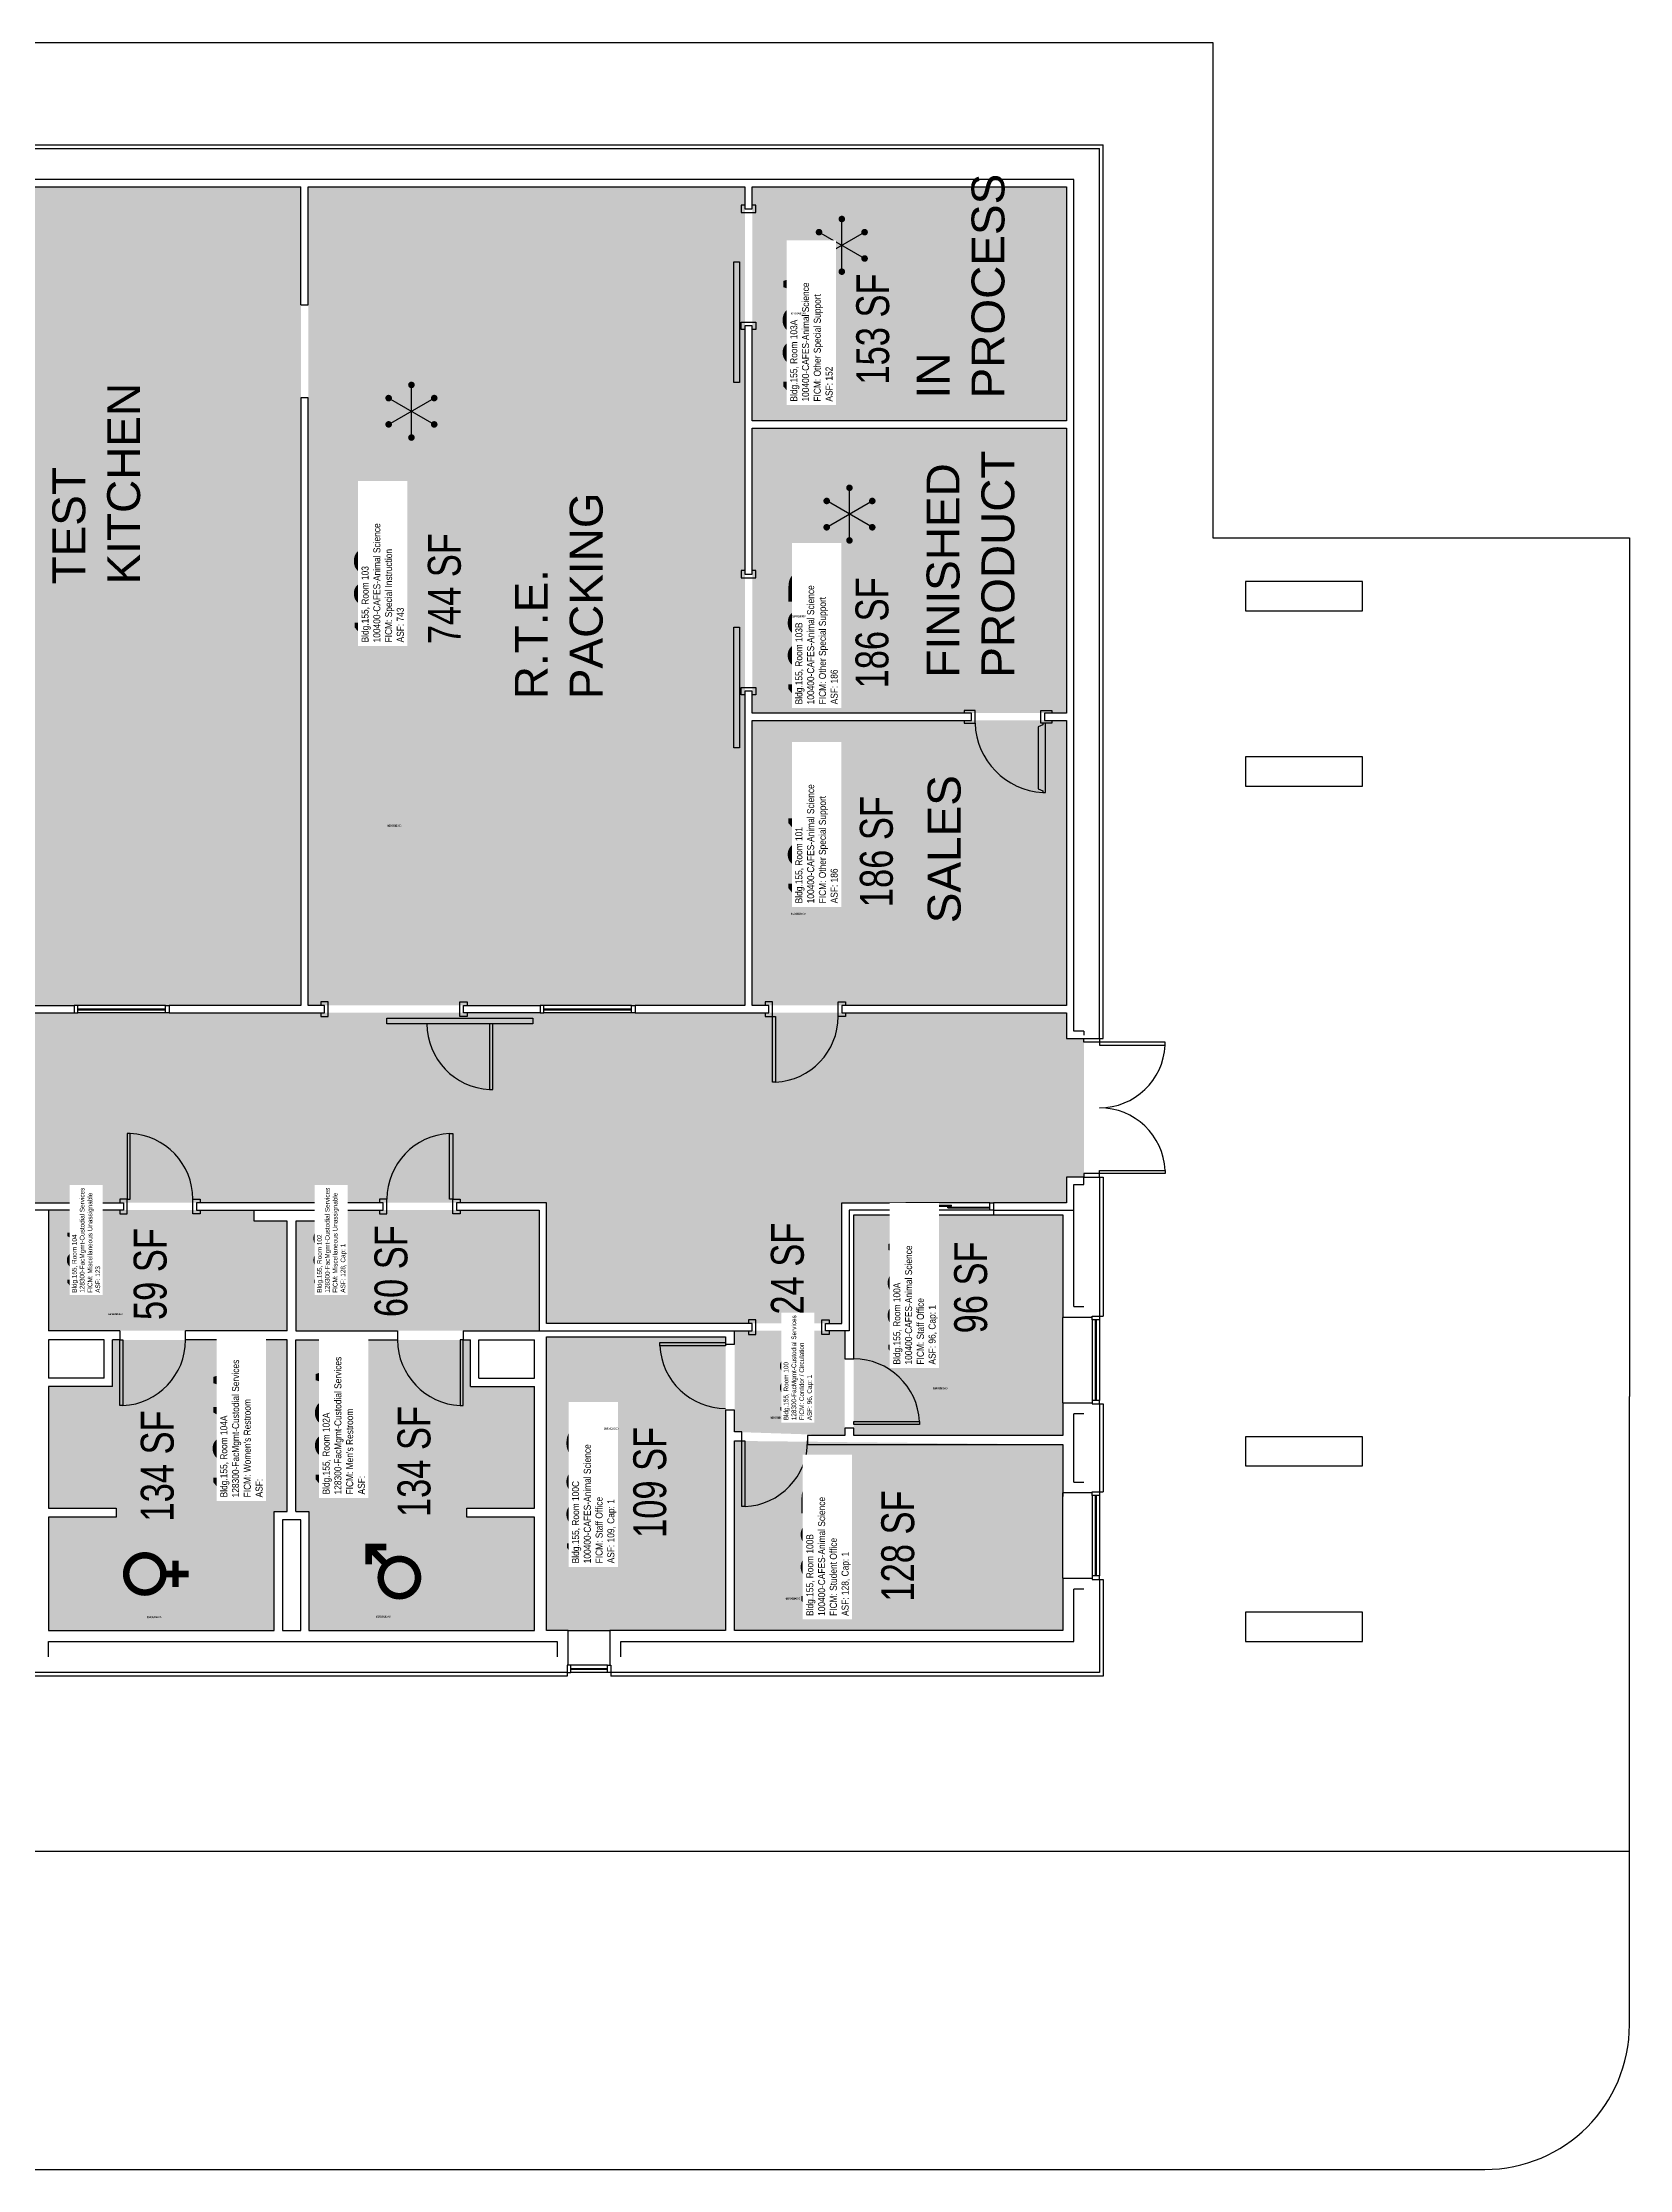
# Model space of a CAD drawing. Header units: inches. Extents: x 301 to 3536, y 239 to 1711.
# Drawn here: x 2667 to 3536, y 279 to 1443 of the extents above; entities that cross this region are included whole.
import ezdxf
from ezdxf.enums import TextEntityAlignment as Align

# ---------------------------------------------------------------- set-up
doc = ezdxf.new("R2010")
doc.units = ezdxf.units.IN
doc.header["$MEASUREMENT"] = 0
for name, color, linetype in [('A-DOOR', 2, 'Continuous'), ('A-GLAZ', 1, 'Continuous'), ('A-IDEN-ICON', 4, 'Continuous'), ('A-IDEN-RNUM', 7, 'Continuous'), ('A-IDEN-SNUM', 4, 'Continuous'), ('A-IDEN-TEXT', 4, 'Continuous'), ('A-IDEN-VNUM', 4, 'Continuous'), ('A-SITE', 3, 'Continuous'), ('A-WALL', 5, 'Continuous'), ('AREA-TEXT', 3, 'Continuous'), ('Rooms-Category-Color', 7, 'Continuous'), ('Rooms-College-Color', 7, 'Continuous'), ('Rooms-Department-Color', 7, 'Continuous'), ('Rooms-Division-Color', 7, 'Continuous'), ('Rooms-Information', 7, 'Continuous')]:
    doc.layers.add(name, color=color, linetype=linetype)
doc.styles.add('Annotative', font='arial.ttf')
doc.styles.add('AREA', font='arial.ttf', dxfattribs={"height": 15})
doc.styles.add('ROOMSNUMBER', font='arial.ttf', dxfattribs={"height": 1})
doc.styles.add('ROOMVNUMBER', font='arial.ttf', dxfattribs={"width": 0.85, "height": 0.075})

# ---------------------------------------------------------------- blocks, each defined once
blk = doc.blocks.new('CPWOMEN')
at = {"const_width": 0.015}
blk.add_lwpolyline([(-0.0375, 0, 1), (0.0475, 0, 1)], format="xyb", close=True, dxfattribs=at)
for points in [[(0.005, -0.04), (0.005, -0.1)], [(-0.025, -0.07), (0.035, -0.07)]]:
    blk.add_lwpolyline(points, dxfattribs=at)
blk = doc.blocks.new('CPMEN')
at = {"const_width": 0.015}
for points in [[(0.055, 0.01), (0.055, 0.05), (0.015, 0.05)], [(0.0151, 0.0101), (0.055, 0.05)]]:
    blk.add_lwpolyline(points, dxfattribs=at)
blk.add_lwpolyline([(-0.0575, -0.02, 1), (0.0275, -0.02, 1)], format="xyb", close=True, dxfattribs=at)
blk = doc.blocks.new('CPREF')
for p, q in [((-0.025, -0.052), (0.035, 0.052)), ((-0.025, 0.052), (0.035, -0.052)), ((-0.055, 0), (0.065, 0))]:
    blk.add_line(p, q)
at = {"const_width": 0.0075}
for points in [[(-0.0269, 0.0487, 1), (-0.0231, 0.0552, 1)], [(0.0331, 0.0487, 1), (0.0369, 0.0552, 1)], [(-0.0569, -0.0032, 1), (-0.0531, 0.0032, 1)], [(0.0631, -0.0032, 1), (0.0669, 0.0032, 1)], [(-0.0269, -0.0552, 1), (-0.0231, -0.0487, 1)], [(0.0331, -0.0552, 1), (0.0369, -0.0487, 1)]]:
    blk.add_lwpolyline(points, format="xyb", close=True, dxfattribs=at)

msp = doc.modelspace()

# ---------------------------------------------------------------- hatches: boundary and pattern name
at = {"layer": 'Rooms-Category-Color', "true_color": 0xe3f498}
for points in [[(2808.5, 1364.4), (2488.5, 1364.4), (2488.5, 916.4), (2808.5, 916.4)], [(2812.5, 916.4), (2812.5, 1364.4), (3051.5, 1364.4), (3051.5, 916.4)], [(3055.5, 1364.4), (3227.5, 1364.4), (3227.5, 1236.4), (3055.5, 1236.4)], [(3055.5, 1232.4), (3227.5, 1232.4), (3227.5, 1076.4), (3055.5, 1076.4)], [(3055.5, 1072.4), (3227.5, 1072.4), (3227.5, 916.4), (3055.5, 916.4)]]:
    msp.add_hatch(color=61, dxfattribs=at).paths.add_polyline_path(points)
at = {"layer": 'Rooms-Category-Color', "true_color": 0xadadad}
for points in [[(3104.5, 742.4), (3104.5, 808.4), (3227.5, 808.4), (3227.5, 822.4), (3237, 822.4), (3237, 898.4), (3227.5, 898.4), (3227.5, 912.4), (991.5, 912.4), (991.5, 960.9), (900.5, 960.9), (900.5, 767.9), (991.5, 767.9), (991.5, 808.4), (2942.9, 808.4), (2942.9, 742.4)], [(2801, 738.4), (2801, 798.4), (2783, 798.4), (2783, 804.4), (2670.4, 804.4), (2670.4, 738.4)], [(2938.9, 804.4), (2823.8, 804.4), (2823.8, 798.4), (2805.8, 798.4), (2805.8, 738.4), (2938.9, 738.4)], [(2801, 733.4), (2705.4, 733.4), (2705.4, 707.9), (2670.4, 707.9), (2670.4, 641.3), (2707.4, 641.3), (2707.4, 636.4), (2670.4, 636.4), (2670.4, 574.4), (2793.9, 574.4), (2793.9, 639.4), (2801, 639.4)], [(2805.8, 733.4), (2901.4, 733.4), (2901.4, 707.9), (2936.4, 707.9), (2936.4, 641.3), (2899.4, 641.3), (2899.4, 636.4), (2936.4, 636.4), (2936.4, 574.4), (2812.9, 574.4), (2812.9, 639.4), (2805.8, 639.4)], [(3106.1, 681), (3106.1, 738.4), (3045.8, 738.4), (3045.8, 683)]]:
    msp.add_hatch(color=253, dxfattribs=at).paths.add_polyline_path(points)
at = {"layer": 'Rooms-Category-Color', "true_color": 0xfa9ba3}
for points in [[(3111, 801.9), (3225.5, 801.9), (3225.5, 681), (3111, 681)], [(3040.9, 574.4), (2942.9, 574.4), (2942.9, 735), (3040.9, 735)], [(3225.5, 676.1), (3225.5, 574.4), (3045.8, 574.4), (3045.8, 678.1)]]:
    msp.add_hatch(color=241, dxfattribs=at).paths.add_polyline_path(points)
at = {"layer": 'Rooms-College-Color', "true_color": 0xe3c5e1}
for points in [[(2808.5, 1364.4), (2488.5, 1364.4), (2488.5, 916.4), (2808.5, 916.4)], [(2812.5, 916.4), (2812.5, 1364.4), (3051.5, 1364.4), (3051.5, 916.4)], [(3055.5, 1364.4), (3227.5, 1364.4), (3227.5, 1236.4), (3055.5, 1236.4)], [(3055.5, 1232.4), (3227.5, 1232.4), (3227.5, 1076.4), (3055.5, 1076.4)], [(3055.5, 1072.4), (3227.5, 1072.4), (3227.5, 916.4), (3055.5, 916.4)], [(2801, 738.4), (2801, 798.4), (2783, 798.4), (2783, 804.4), (2670.4, 804.4), (2670.4, 738.4)], [(2938.9, 804.4), (2823.8, 804.4), (2823.8, 798.4), (2805.8, 798.4), (2805.8, 738.4), (2938.9, 738.4)], [(3111, 801.9), (3225.5, 801.9), (3225.5, 681), (3111, 681)], [(3040.9, 574.4), (2942.9, 574.4), (2942.9, 735), (3040.9, 735)], [(3106.1, 681), (3106.1, 738.4), (3045.8, 738.4), (3045.8, 683)], [(3225.5, 676.1), (3225.5, 574.4), (3045.8, 574.4), (3045.8, 678.1)]]:
    msp.add_hatch(color=254, dxfattribs=at).paths.add_polyline_path(points)
at = {"layer": 'Rooms-College-Color', "true_color": 0xadadad}
for points in [[(3104.5, 742.4), (3104.5, 808.4), (3227.5, 808.4), (3227.5, 822.4), (3237, 822.4), (3237, 898.4), (3227.5, 898.4), (3227.5, 912.4), (991.5, 912.4), (991.5, 960.9), (900.5, 960.9), (900.5, 767.9), (991.5, 767.9), (991.5, 808.4), (2942.9, 808.4), (2942.9, 742.4)], [(2801, 733.4), (2705.4, 733.4), (2705.4, 707.9), (2670.4, 707.9), (2670.4, 641.3), (2707.4, 641.3), (2707.4, 636.4), (2670.4, 636.4), (2670.4, 574.4), (2793.9, 574.4), (2793.9, 639.4), (2801, 639.4)], [(2805.8, 733.4), (2901.4, 733.4), (2901.4, 707.9), (2936.4, 707.9), (2936.4, 641.3), (2899.4, 641.3), (2899.4, 636.4), (2936.4, 636.4), (2936.4, 574.4), (2812.9, 574.4), (2812.9, 639.4), (2805.8, 639.4)]]:
    msp.add_hatch(color=253, dxfattribs=at).paths.add_polyline_path(points)
at = {"layer": 'Rooms-Department-Color', "true_color": 0xe3c5e1}
for points in [[(2808.5, 1364.4), (2488.5, 1364.4), (2488.5, 916.4), (2808.5, 916.4)], [(2812.5, 916.4), (2812.5, 1364.4), (3051.5, 1364.4), (3051.5, 916.4)], [(3055.5, 1364.4), (3227.5, 1364.4), (3227.5, 1236.4), (3055.5, 1236.4)], [(3055.5, 1232.4), (3227.5, 1232.4), (3227.5, 1076.4), (3055.5, 1076.4)], [(3055.5, 1072.4), (3227.5, 1072.4), (3227.5, 916.4), (3055.5, 916.4)], [(3111, 801.9), (3225.5, 801.9), (3225.5, 681), (3111, 681)], [(3040.9, 574.4), (2942.9, 574.4), (2942.9, 735), (3040.9, 735)], [(3225.5, 676.1), (3225.5, 574.4), (3045.8, 574.4), (3045.8, 678.1)]]:
    msp.add_hatch(color=254, dxfattribs=at).paths.add_polyline_path(points)
at = {"layer": 'Rooms-Department-Color', "true_color": 0xacacac}
for points in [[(3104.5, 742.4), (3104.5, 808.4), (3227.5, 808.4), (3227.5, 822.4), (3237, 822.4), (3237, 898.4), (3227.5, 898.4), (3227.5, 912.4), (991.5, 912.4), (991.5, 960.9), (900.5, 960.9), (900.5, 767.9), (991.5, 767.9), (991.5, 808.4), (2942.9, 808.4), (2942.9, 742.4)], [(2801, 738.4), (2801, 798.4), (2783, 798.4), (2783, 804.4), (2670.4, 804.4), (2670.4, 738.4)], [(2938.9, 804.4), (2823.8, 804.4), (2823.8, 798.4), (2805.8, 798.4), (2805.8, 738.4), (2938.9, 738.4)], [(2801, 733.4), (2705.4, 733.4), (2705.4, 707.9), (2670.4, 707.9), (2670.4, 641.3), (2707.4, 641.3), (2707.4, 636.4), (2670.4, 636.4), (2670.4, 574.4), (2793.9, 574.4), (2793.9, 639.4), (2801, 639.4)], [(2805.8, 733.4), (2901.4, 733.4), (2901.4, 707.9), (2936.4, 707.9), (2936.4, 641.3), (2899.4, 641.3), (2899.4, 636.4), (2936.4, 636.4), (2936.4, 574.4), (2812.9, 574.4), (2812.9, 639.4), (2805.8, 639.4)], [(3106.1, 681), (3106.1, 738.4), (3045.8, 738.4), (3045.8, 683)]]:
    msp.add_hatch(color=253, dxfattribs=at).paths.add_polyline_path(points)
at = {"layer": 'Rooms-Division-Color', "true_color": 0xe3c5e1}
for points in [[(2808.5, 1364.4), (2488.5, 1364.4), (2488.5, 916.4), (2808.5, 916.4)], [(2812.5, 916.4), (2812.5, 1364.4), (3051.5, 1364.4), (3051.5, 916.4)], [(3055.5, 1364.4), (3227.5, 1364.4), (3227.5, 1236.4), (3055.5, 1236.4)], [(3055.5, 1232.4), (3227.5, 1232.4), (3227.5, 1076.4), (3055.5, 1076.4)], [(3055.5, 1072.4), (3227.5, 1072.4), (3227.5, 916.4), (3055.5, 916.4)], [(3111, 801.9), (3225.5, 801.9), (3225.5, 681), (3111, 681)], [(3040.9, 574.4), (2942.9, 574.4), (2942.9, 735), (3040.9, 735)], [(3225.5, 676.1), (3225.5, 574.4), (3045.8, 574.4), (3045.8, 678.1)]]:
    msp.add_hatch(color=254, dxfattribs=at).paths.add_polyline_path(points)
at = {"layer": 'Rooms-Division-Color', "true_color": 0xadadad}
for points in [[(3104.5, 742.4), (3104.5, 808.4), (3227.5, 808.4), (3227.5, 822.4), (3237, 822.4), (3237, 898.4), (3227.5, 898.4), (3227.5, 912.4), (991.5, 912.4), (991.5, 960.9), (900.5, 960.9), (900.5, 767.9), (991.5, 767.9), (991.5, 808.4), (2942.9, 808.4), (2942.9, 742.4)], [(2801, 738.4), (2801, 798.4), (2783, 798.4), (2783, 804.4), (2670.4, 804.4), (2670.4, 738.4)], [(2938.9, 804.4), (2823.8, 804.4), (2823.8, 798.4), (2805.8, 798.4), (2805.8, 738.4), (2938.9, 738.4)], [(2801, 733.4), (2705.4, 733.4), (2705.4, 707.9), (2670.4, 707.9), (2670.4, 641.3), (2707.4, 641.3), (2707.4, 636.4), (2670.4, 636.4), (2670.4, 574.4), (2793.9, 574.4), (2793.9, 639.4), (2801, 639.4)], [(2805.8, 733.4), (2901.4, 733.4), (2901.4, 707.9), (2936.4, 707.9), (2936.4, 641.3), (2899.4, 641.3), (2899.4, 636.4), (2936.4, 636.4), (2936.4, 574.4), (2812.9, 574.4), (2812.9, 639.4), (2805.8, 639.4)], [(3106.1, 681), (3106.1, 738.4), (3045.8, 738.4), (3045.8, 683)]]:
    msp.add_hatch(color=253, dxfattribs=at).paths.add_polyline_path(points)

# ---------------------------------------------------------------- linework, layer by layer
at = {"layer": 'A-DOOR'}
for points in [[(3051.5, 1354.4), (3049.5, 1354.4), (3049.5, 1350.4), (3057.5, 1350.4), (3057.5, 1354.4), (3055.5, 1354.4)], [(3051.5, 1286.4), (3049.5, 1286.4), (3049.5, 1290.4), (3057.5, 1290.4), (3057.5, 1286.4), (3055.5, 1286.4)], [(3051.5, 1154.4), (3049.5, 1154.4), (3049.5, 1150.4), (3057.5, 1150.4), (3057.5, 1154.4), (3055.5, 1154.4)], [(3051.5, 1086.4), (3049.5, 1086.4), (3049.5, 1090.4), (3057.5, 1090.4), (3057.5, 1086.4), (3055.5, 1086.4)], [(2819.5, 912.4), (2819.5, 910.4), (2823.5, 910.4), (2823.5, 918.4), (2819.5, 918.4), (2819.5, 916.4)], [(2899.5, 912.4), (2899.5, 910.4), (2895.5, 910.4), (2895.5, 918.4), (2899.5, 918.4), (2899.5, 916.4)], [(3062.5, 912.4), (3062.5, 910.4), (3066.5, 910.4), (3066.5, 918.4), (3062.5, 918.4), (3062.5, 916.4)], [(3106.5, 912.4), (3106.5, 910.4), (3102.5, 910.4), (3102.5, 918.4), (3106.5, 918.4), (3106.5, 916.4)], [(3243.5, 898.4), (3245.5, 898.4), (3245.5, 896.4), (3237, 896.4), (3237, 898.4), (3243.5, 898.4)], [(3243.5, 822.4), (3245.5, 822.4), (3245.5, 824.4), (3237, 824.4), (3237, 822.4), (3243.5, 822.4)], [(2709.4, 804.4), (2709.4, 802.4), (2713.4, 802.4), (2713.4, 810.4), (2709.4, 810.4), (2709.4, 808.4)], [(2753.4, 804.4), (2753.4, 802.4), (2749.4, 802.4), (2749.4, 810.4), (2753.4, 810.4), (2753.4, 808.4)], [(2851.6, 804.4), (2851.6, 802.4), (2855.6, 802.4), (2855.6, 810.4), (2851.6, 810.4), (2851.6, 808.4)], [(2895.6, 804.4), (2895.6, 802.4), (2891.6, 802.4), (2891.6, 810.4), (2895.6, 810.4), (2895.6, 808.4)], [(3053.5, 738.4), (3053.5, 736.4), (3057.5, 736.4), (3057.5, 744.4), (3053.5, 744.4), (3053.5, 742.4)], [(3097.5, 738.4), (3097.5, 736.4), (3093.5, 736.4), (3093.5, 744.4), (3097.5, 744.4), (3097.5, 742.4)]]:
    msp.add_lwpolyline(points, dxfattribs=at)
for points in [[(3045.5, 1323.4), (3048.5, 1323.4), (3048.5, 1257.4), (3045.5, 1257.4)], [(3045.5, 1123.4), (3048.5, 1123.4), (3048.5, 1057.4), (3045.5, 1057.4)], [(2855.5, 906.4), (2855.5, 909.4), (2935.5, 909.4), (2935.5, 906.4)], [(3066.5, 910.4), (3068.3, 910.4), (3068.3, 874.4), (3066.5, 874.4)], [(2913.5, 906.4), (2911.8, 906.4), (2911.8, 870.4), (2913.5, 870.4)], [(3245.5, 896.4), (3245.5, 894.6), (3281.5, 894.6), (3281.5, 896.4)], [(2713.4, 810.4), (2715.1, 810.4), (2715.1, 846.3), (2713.4, 846.3)], [(2891.6, 810.4), (2889.9, 810.4), (2889.9, 846.3), (2891.6, 846.3)], [(3245.5, 824.4), (3245.5, 826.1), (3281.5, 826.1), (3281.5, 824.4)], [(2709.4, 733.4), (2711.1, 733.4), (2711.1, 697.4), (2709.4, 697.4)], [(2897.4, 733.4), (2895.6, 733.4), (2895.6, 697.4), (2897.4, 697.4)], [(3040.9, 731.9), (3040.9, 730.1), (3004.9, 730.1), (3004.9, 731.9)], [(3111, 687), (3111, 688.8), (3147, 688.8), (3147, 687)], [(3049.8, 678.1), (3051.5, 678.1), (3051.5, 642.2), (3049.8, 642.2)]]:
    msp.add_lwpolyline(points, close=True, dxfattribs=at)
at = {"layer": 'A-DOOR', "linetype": 'Continuous', "ltscale": 48}
for points in [[(3171.5, 1072.4), (3171.5, 1070.9), (3177.5, 1070.9), (3177.5, 1077.9), (3171.5, 1077.9), (3171.5, 1076.4)], [(3219.5, 1072.4), (3219.5, 1070.9), (3213.5, 1070.9), (3213.5, 1077.9), (3219.5, 1077.9), (3219.5, 1076.4)]]:
    msp.add_lwpolyline(points, dxfattribs=at)
msp.add_lwpolyline([(3214.5, 1033.9), (3214.5, 1032.9), (3216, 1032.9), (3216, 1070.9), (3214.5, 1070.9), (3214.5, 1069.9), (3212, 1068.9), (3212, 1034.9)], close=True, dxfattribs=at)
msp.add_arc((3216.9, 1072.3), 39.5, 182.003, 266.4692, dxfattribs=at)
at = {"layer": 'A-DOOR'}
for centre, start, end in [((3066.5, 910.4), 272.7863, 0), ((2913.5, 906.4), 180, 267.2137), ((3245.5, 896.4), 270, 357.2137), ((3245.5, 824.4), 2.7863, 90), ((2713.4, 810.4), 0, 87.2137), ((2891.6, 810.4), 92.7863, 180), ((2709.4, 733.4), 272.7863, 0), ((2897.4, 733.4), 180, 267.2137), ((3040.9, 731.9), 182.7863, 270), ((3111, 687), 2.7863, 90), ((3049.8, 678.1), 272.7863, 0)]:
    msp.add_arc(centre, 36, start, end, dxfattribs=at)
at = {"layer": 'A-GLAZ'}
for p, q in [((2734.5, 916.4), (2686.5, 916.4)), ((2686.5, 914.6), (2734.5, 914.6)), ((2686.5, 914.1), (2734.5, 914.1)), ((2734.5, 912.4), (2686.5, 912.4)), ((2989.5, 916.4), (2941.5, 916.4)), ((2941.5, 914.6), (2989.5, 914.6)), ((2941.5, 914.1), (2989.5, 914.1)), ((2989.5, 912.4), (2941.5, 912.4)), ((3139.5, 804.4), (3139.5, 801.9)), ((3185.5, 808.4), (3141.5, 808.4)), ((3141.5, 807.1), (3164.5, 807.1)), ((3141.5, 806.6), (3164.5, 806.6)), ((3185.5, 804.4), (3141.5, 804.4)), ((3162.5, 806.1), (3185.5, 806.1)), ((3162.5, 805.6), (3162.5, 806.1)), ((3162.5, 805.6), (3185.5, 805.6)), ((3164.5, 806.6), (3164.5, 807.1)), ((3187.5, 804.4), (3187.5, 801.9)), ((3139.5, 801.9), (3187.5, 801.9)), ((3225.5, 698.9), (3225.5, 745.6)), ((3241.5, 744.3), (3241.5, 700.3)), ((3243.3, 700.3), (3243.3, 744.3)), ((3243.8, 700.3), (3243.8, 744.3)), ((3245.5, 744.3), (3245.5, 700.3)), ((3225.5, 602.9), (3225.5, 649.6)), ((3241.5, 648.3), (3241.5, 604.3)), ((3243.3, 604.3), (3243.3, 648.3)), ((3243.8, 604.3), (3243.8, 648.3)), ((3245.5, 648.3), (3245.5, 604.3)), ((2954.8, 574.4), (2977.6, 574.4)), ((2976.2, 555.4), (2956.2, 555.4)), ((2956.2, 553.6), (2976.2, 553.6)), ((2956.2, 553.1), (2976.2, 553.1)), ((2976.2, 551.4), (2956.2, 551.4))]:
    msp.add_line(p, q, dxfattribs=at)
for points in [[(2684.5, 912.4), (2686.5, 912.4), (2686.5, 916.4), (2684.5, 916.4)], [(2736.5, 912.4), (2734.5, 912.4), (2734.5, 916.4), (2736.5, 916.4)], [(2939.5, 912.4), (2941.5, 912.4), (2941.5, 916.4), (2939.5, 916.4)], [(2991.5, 912.4), (2989.5, 912.4), (2989.5, 916.4), (2991.5, 916.4)], [(3139.5, 804.4), (3141.5, 804.4), (3141.5, 808.4), (3139.5, 808.4)], [(3187.5, 804.4), (3185.5, 804.4), (3185.5, 808.4), (3187.5, 808.4)], [(3245.5, 746.3), (3245.5, 744.3), (3241.5, 744.3), (3241.5, 746.3)], [(3245.5, 698.3), (3245.5, 700.3), (3241.5, 700.3), (3241.5, 698.3)], [(3245.5, 650.3), (3245.5, 648.3), (3241.5, 648.3), (3241.5, 650.3)], [(3245.5, 602.3), (3245.5, 604.3), (3241.5, 604.3), (3241.5, 602.3)], [(2954.2, 551.4), (2956.2, 551.4), (2956.2, 555.4), (2954.2, 555.4)], [(2978.2, 551.4), (2976.2, 551.4), (2976.2, 555.4), (2978.2, 555.4)]]:
    msp.add_lwpolyline(points, close=True, dxfattribs=at)
at = {"layer": 'A-SITE'}
for p, q in [((3535.5, 1014.4), (3535.5, 702.4)), ((3535.5, 358.6), (3535.5, 702.4)), ((3535.5, 453.4), (2419.5, 453.4)), ((2419.5, 279.4), (3456.3, 279.4))]:
    msp.add_line(p, q, dxfattribs=at)
for points in [[(2501.1, 1443.4), (3307.5, 1443.4), (3307.5, 1172.4)], [(3307.5, 1172.4), (3535.5, 1172.4), (3535.5, 1014.4)]]:
    msp.add_lwpolyline(points, dxfattribs=at)
msp.add_arc((3456.3, 358.6), 79.2, 270, 0, dxfattribs=at)
at = {"layer": 'A-WALL'}
for p, q in [((1713.7, 1387.4), (3247.5, 1387.4)), ((1717.5, 1385.4), (3245.5, 1385.4)), ((3245.5, 898.4), (3245.5, 1385.4)), ((3247.5, 898.4), (3247.5, 1387.4)), ((3231.5, 1368.4), (1410.5, 1368.4)), ((2488.5, 1364.4), (2808.5, 1364.4)), ((2808.5, 1299.9), (2808.5, 1364.4)), ((2812.5, 1299.9), (2812.5, 1364.4)), ((2812.5, 1364.4), (3051.5, 1364.4)), ((3051.5, 1364.4), (3051.5, 1352.4)), ((3055.5, 1364.4), (3227.5, 1364.4)), ((3055.5, 1352.4), (3055.5, 1364.4)), ((3227.5, 1364.4), (3227.5, 1236.4)), ((3231.5, 902.4), (3231.5, 1368.4)), ((3051.5, 1352.4), (3055.5, 1352.4)), ((2808.5, 1299.9), (2812.5, 1299.9)), ((3051.5, 1288.4), (3051.5, 1152.4)), ((3055.5, 1288.4), (3051.5, 1288.4)), ((3055.5, 1236.4), (3055.5, 1288.4)), ((3227.5, 1236.4), (3055.5, 1236.4)), ((3055.5, 1232.4), (3227.5, 1232.4)), ((3055.5, 1152.4), (3055.5, 1232.4)), ((3055.5, 1220.4), (3055.5, 1232.4)), ((3227.5, 1232.4), (3227.5, 1076.4)), ((3051.5, 1152.4), (3055.5, 1152.4)), ((3215.5, 1076.4), (3215.5, 1072.4)), ((3227.5, 1076.4), (3215.5, 1076.4)), ((3215.5, 1072.4), (3227.5, 1072.4)), ((3227.5, 1072.4), (3227.5, 916.4)), ((2636.5, 916.4), (2684.5, 916.4)), ((2684.5, 916.4), (2684.5, 912.4)), ((3227.5, 916.4), (3104.5, 916.4)), ((3104.5, 916.4), (3104.5, 912.4)), ((3104.5, 912.4), (3227.5, 912.4)), ((3227.5, 912.4), (3227.5, 898.4)), ((3227.5, 898.4), (3237, 898.4)), ((3237, 902.4), (3231.5, 902.4)), ((3245.5, 898.4), (3247.5, 898.4)), ((3237, 822.4), (3227.5, 822.4)), ((3227.5, 822.4), (3227.5, 808.4)), ((3231.5, 804.4), (3231.5, 818.4)), ((3231.5, 818.4), (3237, 818.4)), ((3245.5, 822.4), (3245.5, 744.3)), ((3245.5, 822.4), (3247.5, 822.4)), ((3247.5, 822.4), (3247.5, 746.3)), ((2670.4, 804.4), (2670.4, 738.4)), ((2783, 798.4), (2783, 804.4)), ((2823.8, 804.4), (2823.8, 798.4)), ((2942.9, 808.4), (2893.6, 808.4)), ((2893.6, 808.4), (2893.6, 804.4)), ((2893.6, 804.4), (2938.9, 804.4)), ((2938.9, 804.4), (2938.9, 738.4)), ((2942.9, 804.4), (2942.9, 808.4)), ((2942.9, 742.4), (2942.9, 804.4)), ((3104.5, 802.4), (3104.5, 808.4)), ((3104.5, 808.4), (3139.5, 808.4)), ((3139.5, 804.4), (3108.5, 804.4)), ((3108.5, 804.4), (3108.5, 738.4)), ((3139.5, 808.4), (3139.5, 804.4)), ((3227.5, 808.4), (3187.5, 808.4)), ((3187.5, 808.4), (3187.5, 804.4)), ((3187.5, 804.4), (3231.5, 804.4)), ((2801, 798.4), (2783, 798.4)), ((2801, 738.4), (2801, 798.4)), ((2823.8, 798.4), (2805.8, 798.4)), ((2805.8, 798.4), (2805.8, 738.4)), ((3104.5, 742.4), (3104.5, 802.4)), ((3241.5, 745.6), (3225.5, 745.6)), ((3231.5, 751.6), (3237, 751.6)), ((3245.5, 746.3), (3247.5, 746.3)), ((2709.4, 738.4), (2670.4, 738.4)), ((2670.4, 733.4), (2670.4, 712.4)), ((2700.9, 733.4), (2670.4, 733.4)), ((2700.9, 712.4), (2700.9, 733.4)), ((2705.4, 707.9), (2705.4, 733.4)), ((2709.4, 733.4), (2705.4, 733.4)), ((2709.4, 738.4), (2709.4, 733.4)), ((2745.4, 733.4), (2745.4, 738.4)), ((2801, 738.4), (2745.4, 738.4)), ((2801, 733.4), (2745.4, 733.4)), ((2801, 639.4), (2801, 733.4)), ((2805.8, 738.4), (2861.4, 738.4)), ((2805.8, 639.4), (2805.8, 733.4)), ((2805.8, 733.4), (2861.4, 733.4)), ((2861.4, 738.4), (2861.4, 733.4)), ((2897.4, 738.4), (2897.4, 733.4)), ((2897.4, 738.4), (2938.9, 738.4)), ((2897.4, 733.4), (2901.4, 733.4)), ((2901.4, 707.9), (2901.4, 733.4)), ((2905.9, 712.4), (2905.9, 733.4)), ((2905.9, 733.4), (2936.4, 733.4)), ((2936.4, 712.4), (2936.4, 733.4)), ((2938.9, 738.4), (3055.5, 738.4)), ((3055.5, 742.4), (2942.9, 742.4)), ((3055.5, 738.4), (3055.5, 742.4)), ((3095.5, 738.4), (3095.5, 742.4)), ((3095.5, 742.4), (3104.5, 742.4)), ((3108.5, 738.4), (3095.5, 738.4)), ((2700.9, 712.4), (2670.4, 712.4)), ((2905.9, 712.4), (2936.4, 712.4)), ((2670.4, 707.9), (2670.4, 641.3)), ((2705.4, 707.9), (2670.4, 707.9)), ((2901.4, 707.9), (2936.4, 707.9)), ((2936.4, 641.3), (2936.4, 707.9)), ((3225.5, 698.9), (3241.5, 698.9)), ((3237, 692.9), (3231.5, 692.9)), ((3245.5, 698.3), (3247.5, 698.3)), ((3245.5, 698.3), (3245.5, 650.3)), ((3247.5, 698.3), (3247.5, 650.3)), ((3231.5, 655.6), (3237, 655.6)), ((2670.4, 641.3), (2707.4, 641.3)), ((2707.4, 641.3), (2707.4, 636.4)), ((2899.4, 636.4), (2899.4, 641.3)), ((2899.4, 641.3), (2936.4, 641.3)), ((3241.5, 649.6), (3225.5, 649.6)), ((3245.5, 650.3), (3247.5, 650.3)), ((2707.4, 636.4), (2670.4, 636.4)), ((2670.4, 636.4), (2670.4, 574.4)), ((2793.9, 574.4), (2793.9, 639.4)), ((2793.9, 639.4), (2801, 639.4)), ((2805.8, 639.4), (2812.9, 639.4)), ((2812.9, 639.4), (2812.9, 574.4)), ((2936.4, 636.4), (2899.4, 636.4)), ((2936.4, 574.4), (2936.4, 636.4)), ((3225.5, 602.9), (3241.5, 602.9)), ((3237, 596.9), (3231.5, 596.9)), ((3245.5, 602.3), (3247.5, 602.3)), ((3245.5, 602.3), (3245.5, 551.4)), ((3247.5, 602.3), (3247.5, 549.4)), ((2670.4, 574.4), (2793.9, 574.4)), ((2812.9, 574.4), (2936.4, 574.4)), ((2954.2, 551.4), (2645.9, 551.4)), ((2954.2, 549.4), (2645.9, 549.4)), ((2954.2, 551.4), (2954.2, 549.4)), ((2978.2, 551.4), (2978.2, 549.4)), ((3245.5, 551.4), (2978.2, 551.4)), ((3247.5, 549.4), (2978.2, 549.4))]:
    msp.add_line(p, q, dxfattribs=at)
at = {"layer": 'A-WALL', "extrusion": (0, 2.77556e-16, -1)}
for p, q in [((3237, 902.4), (3237, 900.2)), ((3237, 818.4), (3237, 822.4))]:
    msp.add_line(p, q, dxfattribs=at)
at = {"layer": 'A-WALL'}
for points in [[(2821.5, 912.4), (2821.5, 916.4), (2812.5, 916.4), (2812.5, 1248.9), (2808.5, 1248.9), (2808.5, 916.4), (2736.5, 916.4), (2736.5, 912.4)], [(3389.5, 1148.4), (3325.5, 1148.4), (3325.5, 1132.4), (3389.5, 1132.4)], [(3389.5, 1052.4), (3325.5, 1052.4), (3325.5, 1036.4), (3389.5, 1036.4)], [(2645.9, 808.4), (2711.4, 808.4), (2711.4, 804.4), (2645.9, 804.4)], [(2751.4, 808.4), (2751.4, 804.4), (2853.6, 804.4), (2853.6, 808.4)], [(3389.5, 680.4), (3325.5, 680.4), (3325.5, 664.4), (3389.5, 664.4)], [(2808.4, 574.4), (2808.4, 634.9), (2798.4, 634.9), (2798.4, 574.4)], [(3389.5, 584.4), (3325.5, 584.4), (3325.5, 568.4), (3389.5, 568.4)]]:
    msp.add_lwpolyline(points, close=True, dxfattribs=at)
for points in [[(2991.5, 916.4), (2991.5, 912.4), (3064.5, 912.4), (3064.5, 916.4), (3055.5, 916.4), (3055.5, 1072.4), (3175.5, 1072.4), (3175.5, 1076.4), (3055.5, 1076.4), (3055.5, 1088.4), (3051.5, 1088.4), (3051.5, 916.4), (2991.5, 916.4)], [(2636.5, 912.4), (2684.5, 912.4)], [(2897.5, 912.4), (2897.5, 916.4), (2939.5, 916.4), (2939.5, 912.4), (2897.5, 912.4)], [(3231.5, 751.6), (3231.5, 804.4)], [(3106.1, 738.4), (3106.1, 723), (3111, 723), (3111, 801.9), (3139.5, 801.9)], [(3187.5, 801.9), (3225.5, 801.9), (3225.5, 745.6)], [(2954.8, 555.4), (2954.8, 574.4), (2942.9, 574.4), (2942.9, 735), (3040.9, 735), (3040.9, 731), (3045.8, 731), (3045.8, 738.4)], [(3225.5, 698.9), (3225.5, 681), (3111, 681), (3111, 685), (3106.1, 685), (3106.1, 681), (3085.8, 681), (3085.8, 676.1), (3225.5, 676.1), (3225.5, 647.6)], [(3225.5, 602.9), (3225.5, 574.4), (3045.8, 574.4), (3045.8, 678.1), (3049.8, 678.1), (3049.8, 683), (3045.8, 683), (3045.8, 695), (3040.9, 695), (3040.9, 574.4), (2977.6, 574.4), (2977.6, 555.4)], [(3231.5, 655.6), (3231.5, 692.9)], [(2983.6, 559.9), (2983.6, 568.4), (3231.5, 568.4), (3231.5, 596.9)], [(2670.4, 559.9), (2670.4, 568.4), (2948.8, 568.4), (2948.8, 559.9)]]:
    msp.add_lwpolyline(points, dxfattribs=at)

# ---------------------------------------------------------------- block references
at = {"layer": 'A-IDEN-ICON', "xscale": 240, "yscale": 240, "zscale": 240, "rotation": 90}
for name, p in [('CPREF', (3104.5, 1331.2)), ('CPREF', (2869, 1240.4)), ('CPREF', (3108.7, 1184.1)), ('CPWOMEN', (2723.1, 604.1)), ('CPMEN', (2857.6, 606.9))]:
    msp.add_blockref(name, p, dxfattribs=at)

# ---------------------------------------------------------------- texts
at = {"layer": 'A-IDEN-RNUM', "linetype": 'Continuous', "style": 'ROOMSNUMBER'}
for s, p in [('0103-A0', (3076.8, 1294.6)), ('0103-B0', (3076.8, 1128.9)), ('0103-00', (2855.8, 1014.3)), ('0101-00', (3076.8, 966.1)), ('0104-00', (2703.1, 747)), ('0102-00', (2851.6, 747.8)), ('0100-A0', (3154.4, 706.4)), ('0100-00', (3065.4, 690.3)), ('0100-C0', (2974.3, 684.3)), ('0104-A0', (2724.2, 581.1)), ('0102-A0', (2849.7, 581.4)), ('0100-B0', (3073.8, 591.3))]:
    msp.add_text(s, height=1, dxfattribs=at).set_placement(p)
at = {"layer": 'A-IDEN-SNUM', "linetype": 'Continuous', "style": 'ROOMSNUMBER'}
for s, p in [('15500103A0', (3076.8, 1294.6)), ('15500103B0', (3076.8, 1128.9)), ('1550010300', (2855.8, 1014.3)), ('1550010100', (3076.8, 966.1)), ('1550010400', (2703.1, 747)), ('1550010200', (2851.6, 747.8)), ('15500100A0', (3154.4, 706.4)), ('1550010000', (3065.4, 690.3)), ('15500100C0', (2974.3, 684.3)), ('15500104A0', (2724.2, 581.1)), ('15500102A0', (2849.7, 581.4)), ('15500100B0', (3073.8, 591.3))]:
    msp.add_text(s, height=1, dxfattribs=at).set_placement(p)
at = {"layer": 'A-IDEN-TEXT', "char_height": 18, "attachment_point": 1, "rotation": 90, "style": 'Annotative'}
for s, insert, width in [('IN PROCESS', (3145.5, 1248.6), 117.507), ('COOKED MEATS/\\PTEST KITCHEN', (2612.5, 1146.8), 117.507), ('FINISHED PRODUCT', (3150.9, 1095.8), 125.8), ('R.T.E.\\PPACKING', (2925.6, 1084), 117.507), ('SALES', (3151.5, 961.4), 125.8)]:
    msp.add_mtext(s, dxfattribs=dict(at, insert=insert, width=width))
at = {"layer": 'A-IDEN-VNUM', "linetype": 'Continuous', "style": 'ROOMVNUMBER', "width": 0.85}
for s, height, p in [('103A', 27, (3086, 1284.4)), ('103', 27, (2851.4, 1141.8)), ('103B', 27, (3088.8, 1118.7)), ('101', 27, (3088.8, 999)), ('104', 18, (2689.7, 777)), ('102', 18, (2824.6, 777)), ('100A', 27, (3143.5, 757.4)), ('104A', 27, (2774.1, 684.6)), ('102A', 27, (2830.1, 686.2)), ('100', 18, (3079.9, 707.2)), ('100C', 27, (2967.7, 649.5)), ('100B', 27, (3095.9, 619.7))]:
    msp.add_text(s, height=height, rotation=90, dxfattribs=at).set_placement(p, align=Align.MIDDLE_CENTER)
at = {"layer": 'AREA-TEXT', "style": 'AREA', "width": 0.75}
for s, p in [('153 SF', (3121.4, 1286.6)), ('744 SF', (2887, 1144.5)), ('186 SF', (3121, 1120.3)), ('186 SF', (3123.4, 1000.6)), ('59 SF', (2726, 769.4)), ('60 SF', (2857.8, 771)), ('24 SF', (3074.7, 772.4)), ('96 SF', (3175, 762.1)), ('134 SF', (2729.9, 664.4)), ('134 SF', (2870.4, 666.8)), ('109 SF', (2999.4, 655.4)), ('128 SF', (3135.1, 620.6))]:
    msp.add_text(s, height=18, rotation=90, dxfattribs=at).set_placement(p, align=Align.MIDDLE_CENTER)

# ---------------------------------------------------------------- next in the draw order: texts
at = {"layer": 'Rooms-Information', "attachment_point": 7, "rotation": 90, "style": 'ROOMVNUMBER', "bg_fill": 3, "box_fill_scale": 1.5, "bg_fill_color": 256, "bg_fill_true_color": 13158600, "bg_fill_transparency": 0}
for s, insert, char_height, width in [('Bldg.155, Room 103A^M^J100400-CAFES-Animal Science^M^JFICM: Other Special Support^M^JASF: 152', (3099.5, 1246.9), 3.857, 86.4), ('Bldg.155, Room 103^M^J100400-CAFES-Animal Science^M^JFICM: Special Instruction^M^JASF: 743', (2864.9, 1115.1), 3.857, 86.4), ('Bldg.155, Room 103B^M^J100400-CAFES-Animal Science^M^JFICM: Other Special Support^M^JASF: 186', (3102.3, 1081.2), 3.857, 86.4), ('Bldg.155, Room 101^M^J100400-CAFES-Animal Science^M^JFICM: Other Special Support^M^JASF: 186', (3102.3, 972.3), 3.857, 86.4), ('Bldg.155, Room 104^M^J128300-FacMgmt-Custodial Services^M^JFICM: Miscellaneous Unassignable^M^JASF: 123', (2698.7, 759.2), 2.5714, 57.6), ('Bldg.155, Room 102^M^J128300-FacMgmt-Custodial Services^M^JFICM: Miscellaneous Unassignable^M^JASF: 128, Cap: 1', (2833.6, 759.2), 2.5714, 57.6), ('Bldg.155, Room 100A^M^J100400-CAFES-Animal Science^M^JFICM: Staff Office^M^JASF: 96, Cap: 1', (3157, 719.9), 3.857, 86.4), ('Bldg.155, Room 100^M^J128300-FacMgmt-Custodial Services^M^JFICM: Corridor / Circulation^M^JASF: 96, Cap: 1', (3088.9, 689.4), 2.5714, 57.6), ("Bldg.155, Room 104A^M^J128300-FacMgmt-Custodial Services^M^JFICM: Women's Restroom^M^JASF: ", (2787.6, 647.2), 3.857, 86.4), ("Bldg.155, Room 102A^M^J128300-FacMgmt-Custodial Services^M^JFICM: Men's Restroom^M^JASF: ", (2843.6, 648.8), 3.857, 86.4), ('Bldg.155, Room 100C^M^J100400-CAFES-Animal Science^M^JFICM: Staff Office^M^JASF: 109, Cap: 1', (2981.2, 611.1), 3.857, 86.4), ('Bldg.155, Room 100B^M^J100400-CAFES-Animal Science^M^JFICM: Student Office^M^JASF: 128, Cap: 1', (3109.4, 582.3), 3.857, 86.4)]:
    msp.add_mtext(s, dxfattribs=dict(at, insert=insert, char_height=char_height, width=width))

doc.saveas('drawing.dxf')
